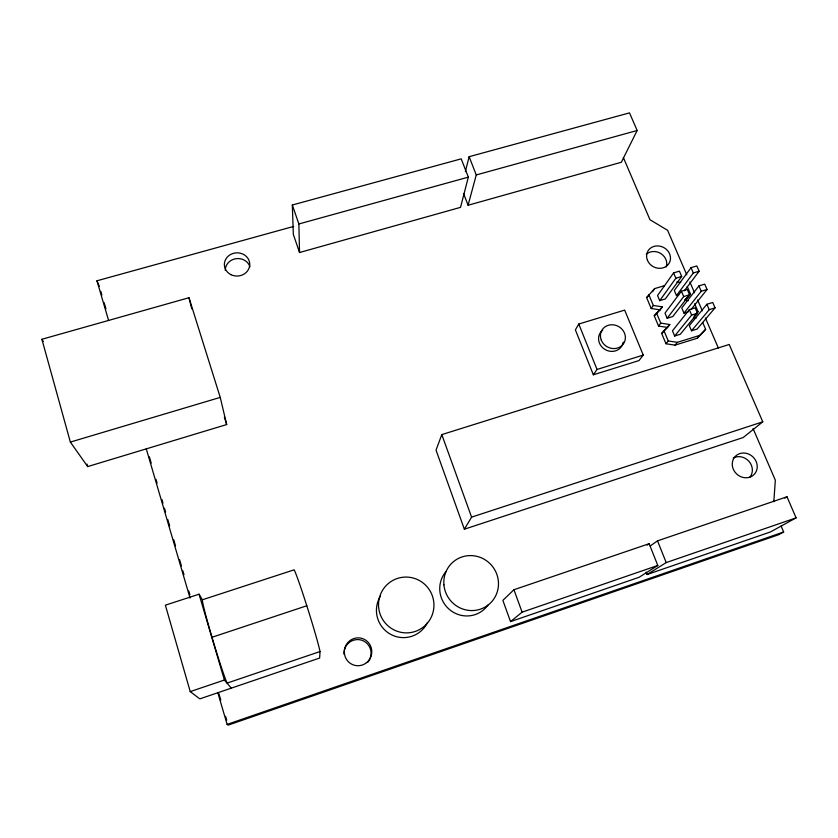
<?xml version="1.0" encoding="UTF-8"?>
<svg xmlns="http://www.w3.org/2000/svg" width="838" height="838" viewBox="0 0 838 838"><rect width="100%" height="100%" fill="white"/><g stroke="black" fill="none" stroke-linecap="round" stroke-linejoin="round"><path stroke-width="1.26" d="M320.032 651.535L319.634 658.04L199.821 698.871L190.226 691.612L165.369 605.172L199.046 594.205L202.377 599.788A44.843 1.781 73.2 0 0 212.087 637.582A44.843 1.781 73.2 0 0 227.046 683.127L320.032 651.535A44.236 1.592 72.6 0 0 306.897 606.052A44.236 1.592 72.6 0 0 294.065 569.85L202.377 599.788M773.83 501.679L775.328 480.184L753.058 428.522M465.383 171.612L469.123 156.696L629.506 112.868L637.152 130.498L621.346 162.258L468.086 205.247L463.582 193.588M468.327 177.143L460.533 207.363L299.533 252.521L293.331 234.399L292.326 205.006L461.204 158.853L468.327 177.143L298.873 223.966L299.533 252.521M468.086 205.247L476.256 174.953L469.123 156.696M441.804 434.608L436.032 450.132L464.357 529.207L743.212 437.52L762.769 421.818L729.207 344.481L441.804 434.608L471.585 517.14L464.357 529.207M578.786 324.023L575.381 329.889L593.356 374.796L639.017 360.56L643.249 355.082L624.666 310.112L578.786 324.023L597.023 369.464L593.356 374.796M648.727 294.505L653.336 305.472L662.355 306.865L660.145 309.871L651.189 308.489L646.611 297.574L654.646 288.607L664.544 285.632M652.498 291.718L654.646 288.607M673.584 272.905L657.568 295.531L659.726 300.643L665.32 298.946L681.692 276.477L679.409 271.156L673.584 272.905L675.857 278.226L659.726 300.643M651.189 308.489L653.336 305.472M656.426 312.815L660.763 323.133L669.813 324.526L667.551 327.438L658.553 326.055L654.248 315.79L662.355 306.865M684.363 290.786L699.133 271.229L696.839 265.939L691.036 267.678L674.297 290.472L676.465 295.563L678.696 294.882M676.465 295.563L693.33 272.979L699.133 271.229M681.42 291.205L664.995 313.108L667.163 318.251L672.778 316.534L689.569 294.787L687.265 289.435L681.42 291.205L683.714 296.568L667.163 318.251M658.553 326.055L660.763 323.133M687.244 286.554L690.522 294.169L684.824 300.591M702.694 322.473L705.648 329.355L697.342 338.206L675.019 345.151L665.99 343.758L661.643 333.419L669.813 324.526M691.13 309.411L707.063 289.477L704.737 284.134L698.923 285.894L681.765 307.975L683.955 313.108L688.417 311.746M683.955 313.108L701.238 291.247L707.063 289.477M689.318 309.651L672.474 330.821L674.663 336.017L680.288 334.278L697.509 313.265L695.184 307.86L689.318 309.651L691.643 315.067L674.663 336.017M665.99 343.758L668.253 340.951L677.345 342.344L699.793 335.368L705.648 329.355M694.629 303.723L698.054 311.694L693.969 316.355M706.884 304.278L689.297 325.626L691.507 330.801L697.101 329.072L715.055 307.871L712.719 302.497L706.884 304.278L709.22 309.672L691.507 330.801M675.019 345.151L677.345 342.344M697.342 338.206L699.793 335.368M696.388 313.391L698.054 311.694M661.643 333.419L667.551 327.438M690.522 294.169L684.677 300.067L688.522 300.664M654.248 315.79L660.145 309.871M646.611 297.574L648.287 295.908M513.935 589.732L502.863 600.364L510.531 621.618L639.111 577.267L657.799 565.472L649.146 543.705L513.935 589.732L522.105 612.169L510.531 621.618M647.125 545.14L649.146 543.705M650.298 545.926L657.516 540.856L786.987 496.787L796.1 517.863L770.468 531.941L647.083 574.512L646.119 572.092M647.083 574.512L666.2 562.581L796.1 517.863M784.808 498.097L786.987 496.787M781.089 526.002L783.656 532.004L778.418 534.801L228.156 725.132L227.129 724.409L217.828 692.733M227.129 724.409L783.656 532.004M522.105 612.169L657.799 565.472M190.226 691.612L224.416 680.016L231.288 688.145M212.004 637.278L306.802 605.759M471.585 517.14L762.769 421.818M597.023 369.464L643.249 355.082M691.643 315.067L697.509 313.265M709.22 309.672L715.055 307.871M683.714 296.568L689.569 294.787M87.686 466.588L226.689 424.552L220.237 397.401L188.979 297.72L41.9 339.275L70.361 442.087L87.686 466.588L86.995 464.095M675.857 278.226L681.692 276.477M70.361 442.087L220.237 397.401M476.256 174.953L637.152 130.498M108.594 320.451L96.957 280.793L293.677 226.417M693.497 317.843L696.064 318.241M676.905 281.903L680.739 282.5M41.9 339.275L43.251 341.506M691.036 267.678L693.33 272.979M698.923 285.894L701.238 291.247M686.762 274.759L667.593 230.303L649.974 219.724L623.346 157.513M689.873 281.966L694.534 292.776M697.635 299.983L702.296 310.793M705.407 318L718.355 348.032M96.957 280.793L99.313 286.303M663.874 330.539L668.253 340.951M657.516 540.856L666.2 562.581M292.326 205.006L298.873 223.966M224.343 417.083L226.689 424.552M199.046 594.205L224.416 680.016M100.79 291.32L101.89 295.081M104.101 302.602L105.944 308.876M149.374 456.825L151.217 463.089M156.004 479.388L157.104 483.149M161.891 499.448L163.001 503.209M164.468 508.226L165.578 511.987M167.789 519.508L169.622 525.782M173.676 539.567L175.509 545.842M179.562 559.627L181.406 565.901M182.873 570.919L183.983 574.679M188.77 590.979L189.87 594.739M218.948 693.78L220.792 700.055M225.579 716.354L226.679 720.114M146.273 448.875L190.069 598.123M188.979 297.72L191.797 308.876M646.266 254.312A12.12 10.81 28 0 1 660.91 253.6A12.12 10.81 28 0 1 666.2 266.987M733.177 458.03A12.916 11.69 42.9 0 1 748.942 461.329A12.916 11.69 42.9 0 1 749.979 477.084M225.307 270.433A12.57 11.502 -2.4 0 1 235.876 258.712A12.57 11.502 -2.4 0 1 249.902 266.652M343.957 654.174A13.796 13.565 -77.8 0 1 361.985 640.305A13.796 13.565 -77.8 0 1 367.673 662.418M487.978 605.046A26.921 26.261 53.1 0 1 450.016 609.98A26.921 26.261 53.1 0 1 446.109 571.432M427.495 622.466A27.109 26.826 69.3 0 1 390.435 634.219A27.109 26.826 69.3 0 1 380.379 596.247M623.231 342.114A12.654 11.564 29.5 0 1 605.099 349.54A12.654 11.564 29.5 0 1 602.721 330.13M647.47 260.367A12.245 10.915 27.9 0 0 668.012 264.787A12.245 10.915 27.9 0 0 660.145 246.194A12.245 10.915 27.9 0 0 647.47 260.367M443.92 584.851A27.769 27.057 51.4 0 0 486.878 605.958A27.769 27.057 51.4 0 0 482.646 558.433A27.769 27.057 51.4 0 0 443.92 584.851M379.006 599.505A27.958 27.664 65 0 0 415.323 631.412A27.958 27.664 65 0 0 424.353 584.013A27.958 27.664 65 0 0 379.006 599.505M732.402 466.054A13.062 11.805 42.7 0 0 752.587 475.785A13.062 11.805 42.7 0 0 749.256 454.343A13.062 11.805 42.7 0 0 732.402 466.054M231.058 274.717A12.706 11.617 -2.3 0 0 249.755 264.001A12.706 11.617 -2.3 0 0 230.366 254.616A12.706 11.617 -2.3 0 0 231.058 274.717M365.598 663.392A13.953 13.722 -77.9 0 0 364.226 639.3A13.953 13.722 -77.9 0 0 344.345 652.687A13.953 13.722 -77.9 0 0 365.598 663.392M601.328 340.259A12.738 11.627 29.5 0 0 622.739 344.711A12.738 11.627 29.5 0 0 614.642 325.039A12.738 11.627 29.5 0 0 601.328 340.259"/></g></svg>
